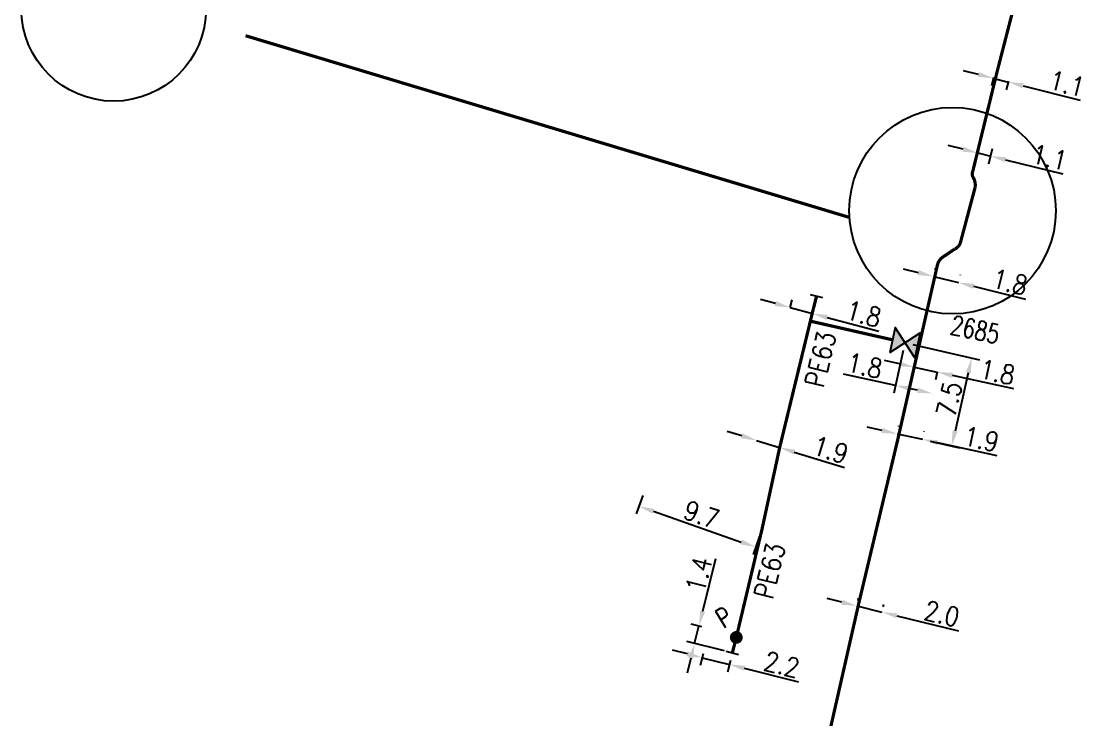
# Model space of a CAD drawing. Header units: millimetres. Extents: x 104988 to 105484, y 137061 to 138000.
# Drawn here: x 105015.8 to 105099.5, y 137628.8 to 137683.5 of the extents above; entities that cross this region are included whole.
import ezdxf
from ezdxf.enums import TextEntityAlignment as Align

# ---------------------------------------------------------------- set-up
doc = ezdxf.new("R2010")
doc.units = ezdxf.units.MM
doc.header["$PDMODE"] = 34
doc.layers.get('0').update_dxf_attribs({"linetype": 'CONTINUOUS'})
doc.layers.get('DEFPOINTS').update_dxf_attribs({"linetype": 'CONTINUOUS'})
for name, color, linetype in [('G_120', 4, 'CONTINUOUS'), ('G_300', 7, 'CONTINUOUS'), ('G_340', 7, 'CONTINUOUS')]:
    doc.layers.add(name, color=color, linetype=linetype)
doc.styles.add('G_ROMANS', font='ROMANS.SHX', dxfattribs={"width": 0.75})
doc.styles.get("Standard").update_dxf_attribs({"font": 'romans.shx', "width": 0.85})
doc.linetypes.add('G_TYPB_PE', pattern='A,5,-0.3,["o",Standard,S=1.5,R=0,X=0,Y=-0.5],-1.65', length=6.95)
doc.dimstyles.get("Standard").update_dxf_attribs({"dimtxt": 1.5, "dimasz": 1.2, "dimexe": 0.625, "dimexo": 0.625, "dimgap": 0.25, "dimtad": 1, "dimdec": 1, "dimzin": 0, "dimdsep": 46, "dimtxsty": 'Standard', "dimcen": -0.5, "dimadec": 0, "dimazin": 0, "dimtfac": 1, "dimtdec": 1, "dimtmove": 0, "dimatfit": 3, "dimfxl": 0, "dimtolj": 1, "dimtzin": 0, "dimarcsym": 0})

# ---------------------------------------------------------------- blocks, each defined once
blk = doc.blocks.new('*D69')
at = {"layer": 'DEFPOINTS', "color": 0, "linetype": 'Continuous', "transparency": 16777216}
for p in [(105081.303, 137637.486), (105083.279, 137636.999), (105083.327, 137637.196)]:
    blk.add_point(p, dxfattribs=at)
at = {"layer": 'G_120', "color": 0, "linetype": 'Continuous', "lineweight": -2, "transparency": 16777216}
for p, q in [((105080.187, 137637.971), (105079.022, 137638.258)), ((105081.453, 137638.093), (105081.501, 137638.29)), ((105081.352, 137637.683), (105083.327, 137637.196)), ((105083.429, 137637.606), (105083.477, 137637.803)), ((105084.492, 137636.908), (105089.326, 137635.716))]:
    blk.add_line(p, q, dxfattribs=at)
at = {"layer": 'G_120', "color": 0, "linetype": 'Continuous', "transparency": 16777216}
for points in [[(105080.235, 137638.165), (105080.139, 137637.776), (105081.352, 137637.683)], [(105084.54, 137637.103), (105084.445, 137636.714), (105083.327, 137637.196)]]:
    blk.add_solid(points, dxfattribs=at)
at = {"layer": 'G_120', "color": 0, "linetype": 'Continuous', "transparency": 16777216, "insert": (105088.026, 137637.067), "char_height": 1.5, "attachment_point": 5, "rotation": 346.14164}
blk.add_mtext('\\A1;2.0', dxfattribs=at)
blk = doc.blocks.new('*D134')
at = {"layer": 'DEFPOINTS', "color": 0, "linetype": 'Continuous', "transparency": 16777216}
for p in [(105087.35, 137663.475), (105089.333, 137662.986), (105089.342, 137663.023)]:
    blk.add_point(p, dxfattribs=at)
at = {"layer": 'G_120', "color": 0, "linetype": 'Continuous', "lineweight": -2, "transparency": 16777216}
for p, q in [((105086.194, 137663.799), (105085.029, 137664.086)), ((105087.5, 137664.082), (105087.509, 137664.119)), ((105087.359, 137663.512), (105089.342, 137663.023)), ((105089.483, 137663.593), (105089.492, 137663.63)), ((105090.507, 137662.736), (105094.575, 137661.733))]:
    blk.add_line(p, q, dxfattribs=at)
at = {"layer": 'G_120', "color": 0, "linetype": 'Continuous', "transparency": 16777216}
for points in [[(105086.242, 137663.993), (105086.146, 137663.605), (105087.359, 137663.512)], [(105090.555, 137662.93), (105090.459, 137662.541), (105089.342, 137663.023)]]:
    blk.add_solid(points, dxfattribs=at)
at = {"layer": 'G_120', "color": 0, "linetype": 'Continuous', "transparency": 16777216, "insert": (105093.363, 137663.061), "char_height": 1.5, "attachment_point": 5, "rotation": 346.14705}
blk.add_mtext('\\A1;1.8', dxfattribs=at)
blk = doc.blocks.new('*D135')
at = {"layer": 'DEFPOINTS', "color": 0, "linetype": 'Continuous', "transparency": 16777216}
for p in [(105085.994, 137657.001), (105087.787, 137656.611), (105087.657, 137656.011)]:
    blk.add_point(p, dxfattribs=at)
at = {"layer": 'G_120', "color": 0, "linetype": 'Continuous', "lineweight": -2, "transparency": 16777216}
for p, q in [((105084.691, 137656.656), (105083.518, 137656.911)), ((105085.861, 137656.39), (105085.73, 137655.79)), ((105085.863, 137656.401), (105087.657, 137656.011)), ((105087.654, 137656), (105087.524, 137655.4)), ((105088.829, 137655.756), (105093.631, 137654.711))]:
    blk.add_line(p, q, dxfattribs=at)
at = {"layer": 'G_120', "color": 0, "linetype": 'Continuous', "transparency": 16777216}
for points in [[(105084.733, 137656.852), (105084.648, 137656.461), (105085.863, 137656.401)], [(105088.872, 137655.951), (105088.787, 137655.56), (105087.657, 137656.011)]]:
    blk.add_solid(points, dxfattribs=at)
at = {"layer": 'G_120', "color": 0, "linetype": 'Continuous', "transparency": 16777216, "insert": (105092.383, 137656.006), "char_height": 1.5, "attachment_point": 5, "rotation": 347.7279}
blk.add_mtext('\\A1;1.8', dxfattribs=at)
blk = doc.blocks.new('*D136')
at = {"layer": 'DEFPOINTS', "color": 0, "linetype": 'Continuous', "transparency": 16777216}
for p in [(105084.511, 137651.143), (105086.499, 137650.708), (105086.506, 137650.739)]:
    blk.add_point(p, dxfattribs=at)
at = {"layer": 'G_120', "color": 0, "linetype": 'Continuous', "lineweight": -2, "transparency": 16777216}
for p, q in [((105083.346, 137651.43), (105082.173, 137651.686)), ((105084.645, 137651.753), (105084.651, 137651.784)), ((105086.633, 137651.319), (105086.639, 137651.35)), ((105084.518, 137651.174), (105086.506, 137650.739)), ((105087.678, 137650.483), (105092.335, 137649.466))]:
    blk.add_line(p, q, dxfattribs=at)
at = {"layer": 'G_120', "color": 0, "linetype": 'Continuous', "transparency": 16777216}
for points in [[(105083.388, 137651.625), (105083.303, 137651.234), (105084.518, 137651.174)], [(105087.721, 137650.679), (105087.636, 137650.288), (105086.506, 137650.739)]]:
    blk.add_solid(points, dxfattribs=at)
at = {"layer": 'G_120', "color": 0, "linetype": 'Continuous', "transparency": 16777216, "insert": (105091.117, 137650.755), "char_height": 1.5, "attachment_point": 5, "rotation": 347.67557}
blk.add_mtext('\\A1;1.9', dxfattribs=at)
blk = doc.blocks.new('*D137')
at = {"layer": 'DEFPOINTS', "color": 0, "linetype": 'Continuous', "transparency": 16777216}
for p in [(105091.855, 137672.94), (105090.552, 137671.987), (105091.558, 137671.738)]:
    blk.add_point(p, dxfattribs=at)
at = {"layer": 'G_120', "color": 0, "linetype": 'Continuous', "lineweight": -2, "transparency": 16777216}
for p, q in [((105090.702, 137672.593), (105090.998, 137673.795)), ((105089.684, 137673.476), (105088.519, 137673.763)), ((105090.849, 137673.188), (105091.855, 137672.94)), ((105091.708, 137672.345), (105092.005, 137673.547)), ((105093.02, 137672.653), (105097.5, 137671.548))]:
    blk.add_line(p, q, dxfattribs=at)
at = {"layer": 'G_120', "color": 0, "linetype": 'Continuous', "transparency": 16777216}
for points in [[(105089.732, 137673.67), (105089.636, 137673.282), (105090.849, 137673.188)], [(105093.068, 137672.847), (105092.972, 137672.459), (105091.855, 137672.94)]]:
    blk.add_solid(points, dxfattribs=at)
at = {"layer": 'G_120', "color": 0, "linetype": 'Continuous', "transparency": 16777216, "insert": (105096.465, 137672.833), "char_height": 1.5, "attachment_point": 5, "rotation": 346.14705}
blk.add_mtext('\\A1;1.1', dxfattribs=at)
blk = doc.blocks.new('*D16')
at = {"layer": 'DEFPOINTS', "color": 0, "linetype": 'Continuous', "transparency": 16777216}
for p in [(105092.231, 137679.708), (105093.401, 137679.412), (105093.231, 137678.745)]:
    blk.add_point(p, dxfattribs=at)
at = {"layer": 'G_120', "color": 0, "linetype": 'Continuous', "lineweight": -2, "transparency": 16777216}
for p, q in [((105090.898, 137679.336), (105089.735, 137679.631)), ((105092.077, 137679.103), (105091.908, 137678.435)), ((105092.061, 137679.041), (105093.231, 137678.745)), ((105093.247, 137678.806), (105093.078, 137678.139)), ((105094.395, 137678.45), (105098.867, 137677.316))]:
    blk.add_line(p, q, dxfattribs=at)
at = {"layer": 'G_120', "color": 0, "linetype": 'Continuous', "transparency": 16777216}
for points in [[(105090.947, 137679.53), (105090.849, 137679.142), (105092.061, 137679.041)], [(105094.444, 137678.644), (105094.345, 137678.256), (105093.231, 137678.745)]]:
    blk.add_solid(points, dxfattribs=at)
at = {"layer": 'G_120', "color": 0, "linetype": 'Continuous', "transparency": 16777216, "insert": (105097.841, 137678.608), "char_height": 1.5, "attachment_point": 5, "rotation": 345.77272}
blk.add_mtext('\\A1;1.1', dxfattribs=at)
blk = doc.blocks.new('*D235')
at = {"layer": 'DEFPOINTS', "color": 0, "linetype": 'Continuous', "transparency": 16777216}
for p in [(105075.974, 137660.465), (105076.135, 137661.069), (105077.714, 137660.002)]:
    blk.add_point(p, dxfattribs=at)
at = {"layer": 'G_120', "color": 0, "linetype": 'Continuous', "lineweight": -2, "transparency": 16777216}
for p, q in [((105074.976, 137661.378), (105073.816, 137661.687)), ((105076.135, 137661.069), (105076.296, 137661.673)), ((105076.135, 137661.069), (105077.875, 137660.606)), ((105077.875, 137660.606), (105078.035, 137661.209)), ((105079.034, 137660.297), (105083.082, 137659.218))]:
    blk.add_line(p, q, dxfattribs=at)
at = {"layer": 'G_120', "color": 0, "linetype": 'Continuous', "transparency": 16777216}
for points in [[(105075.027, 137661.571), (105074.924, 137661.185), (105076.135, 137661.069)], [(105079.086, 137660.49), (105078.983, 137660.103), (105077.875, 137660.606)]]:
    blk.add_solid(points, dxfattribs=at)
at = {"layer": 'G_120', "color": 0, "linetype": 'Continuous', "transparency": 16777216, "insert": (105081.895, 137660.569), "char_height": 1.5, "attachment_point": 5, "rotation": 345.07924}
blk.add_mtext('\\A1;1.8', dxfattribs=at)
blk = doc.blocks.new('*D236')
at = {"layer": 'DEFPOINTS', "color": 0, "linetype": 'Continuous', "transparency": 16777216}
for p in [(105073.49, 137650.651), (105073.49, 137650.651), (105075.306, 137650.092)]:
    blk.add_point(p, dxfattribs=at)
at = {"layer": 'G_120', "color": 0, "linetype": 'Continuous', "lineweight": -2, "transparency": 16777216}
for p, q in [((105072.343, 137651.004), (105071.196, 137651.356)), ((105073.49, 137650.651), (105075.306, 137650.092)), ((105076.453, 137649.739), (105080.4, 137648.526))]:
    blk.add_line(p, q, dxfattribs=at)
at = {"layer": 'G_120', "color": 0, "linetype": 'Continuous', "transparency": 16777216}
for points in [[(105072.402, 137651.195), (105072.285, 137650.812), (105073.49, 137650.651)], [(105076.512, 137649.931), (105076.395, 137649.548), (105075.306, 137650.092)]]:
    blk.add_solid(points, dxfattribs=at)
at = {"layer": 'G_120', "color": 0, "linetype": 'Continuous', "transparency": 16777216, "insert": (105079.294, 137649.912), "char_height": 1.5, "attachment_point": 5, "rotation": 342.90283}
blk.add_mtext('\\A1;1.9', dxfattribs=at)
blk = doc.blocks.new('G_340_07')
at = {"color": 0, "linetype": 'Continuous', "const_width": 0.25, "flags": 128}
blk.add_lwpolyline([(0, 0), (1.25, 0)], dxfattribs=at)
at = {"color": 0, "linetype": 'Continuous', "flags": 128}
blk.add_lwpolyline([(1.25, -0.5), (1.25, 0.5)], dxfattribs=at)
at = {"color": 0, "linetype": 'Continuous', "width": 0.75, "flags": 3}
for tag, p in [('DEF_LEG', (0, -5)), ('DEF_COUP', (0, -7.5)), ('DEF_TYPE', (0, -10))]:
    blk.add_attdef(tag, text='', height=1.2, dxfattribs=at).set_placement(p, align=Align.MIDDLE)
blk = doc.blocks.new('G_300_12')
at = {"color": 0, "linetype": 'Continuous', "const_width": 0.497, "flags": 128}
blk.add_lwpolyline([(-0.252, 0, 1), (0.252, 0, 1)], format="xyb", close=True, dxfattribs=at)
at = {"color": 0, "linetype": 'Continuous', "style": 'G_ROMANS', "width": 0.75}
blk.add_text('P', height=1.5, dxfattribs=at).set_placement((0, 1.85), align=Align.MIDDLE)
at = {"color": 0, "linetype": 'Continuous', "width": 0.75, "flags": 3}
for tag, p in [('DEF_LEG', (0, -5)), ('DEF_COUP', (0, -7.5)), ('DEF_TYPE', (0, -10))]:
    blk.add_attdef(tag, text='', height=1.2, dxfattribs=at).set_placement(p, align=Align.MIDDLE)
blk = doc.blocks.new('*D237')
at = {"layer": 'DEFPOINTS', "color": 0, "linetype": 'Continuous', "transparency": 16777216}
for p in [(105064.773, 137646.928), (105073.931, 137643.732), (105073.429, 137642.295)]:
    blk.add_point(p, dxfattribs=at)
at = {"layer": 'G_120', "color": 0, "linetype": 'Continuous', "lineweight": -2, "transparency": 16777216}
for p, q in [((105064.567, 137646.338), (105064.065, 137644.9)), ((105065.404, 137645.095), (105072.296, 137642.69)), ((105073.725, 137643.142), (105073.224, 137641.704))]:
    blk.add_line(p, q, dxfattribs=at)
at = {"layer": 'G_120', "color": 0, "linetype": 'Continuous', "transparency": 16777216}
for points in [[(105065.47, 137645.284), (105065.338, 137644.906), (105064.271, 137645.49)], [(105072.362, 137642.879), (105072.231, 137642.501), (105073.429, 137642.295)]]:
    blk.add_solid(points, dxfattribs=at)
at = {"layer": 'G_120', "color": 0, "linetype": 'Continuous', "transparency": 16777216, "insert": (105069.18, 137644.837), "char_height": 1.5, "attachment_point": 5, "rotation": 340.76381}
blk.add_mtext('\\A1;9.7', dxfattribs=at)
blk = doc.blocks.new('*D238')
at = {"layer": 'DEFPOINTS', "color": 0, "linetype": 'Continuous', "transparency": 16777216}
for p in [(105069.804, 137635.891), (105068.637, 137634.741), (105071.597, 137633.998)]:
    blk.add_point(p, dxfattribs=at)
at = {"layer": 'G_340', "color": 0, "linetype": 'Continuous', "lineweight": -2, "transparency": 16777216}
for p, q in [((105069.27, 137637.262), (105070.305, 137641.385)), ((105069.197, 137636.043), (105068.372, 137636.251)), ((105068.637, 137634.741), (105068.978, 137636.098)), ((105070.991, 137634.15), (105068.031, 137634.893)), ((105068.345, 137633.577), (105068.053, 137632.413))]:
    blk.add_line(p, q, dxfattribs=at)
at = {"layer": 'G_340', "color": 0, "linetype": 'Continuous', "transparency": 16777216}
for points in [[(105069.076, 137637.311), (105069.464, 137637.214), (105068.978, 137636.098)], [(105068.151, 137633.625), (105068.539, 137633.528), (105068.637, 137634.741)]]:
    blk.add_solid(points, dxfattribs=at)
at = {"layer": 'G_340', "color": 0, "linetype": 'Continuous', "transparency": 16777216, "insert": (105068.963, 137640.149), "char_height": 1.5, "attachment_point": 5, "rotation": 75.91172}
blk.add_mtext('\\A1;1.4', dxfattribs=at)
blk = doc.blocks.new('*D239')
at = {"layer": 'DEFPOINTS', "color": 0, "linetype": 'Continuous', "transparency": 16777216}
for p in [(105069.463, 137634.533), (105071.597, 137633.998), (105071.368, 137633.088)]:
    blk.add_point(p, dxfattribs=at)
at = {"layer": 'G_340', "color": 0, "linetype": 'Continuous', "lineweight": -2, "transparency": 16777216}
for p, q in [((105068.071, 137633.915), (105066.907, 137634.207)), ((105069.311, 137633.927), (105069.082, 137633.017)), ((105069.235, 137633.623), (105071.368, 137633.088)), ((105071.445, 137633.392), (105071.216, 137632.482)), ((105072.532, 137632.796), (105076.772, 137631.732))]:
    blk.add_line(p, q, dxfattribs=at)
at = {"layer": 'G_340', "color": 0, "linetype": 'Continuous', "transparency": 16777216}
for points in [[(105068.119, 137634.109), (105068.022, 137633.721), (105069.235, 137633.623)], [(105072.581, 137632.99), (105072.484, 137632.602), (105071.368, 137633.088)]]:
    blk.add_solid(points, dxfattribs=at)
at = {"layer": 'G_340', "color": 0, "linetype": 'Continuous', "transparency": 16777216, "insert": (105075.478, 137633.088), "char_height": 1.5, "attachment_point": 5, "rotation": 345.91172}
blk.add_mtext('\\A1;2.2', dxfattribs=at)
blk = doc.blocks.new('*D330')
at = {"layer": 'DEFPOINTS', "color": 0, "linetype": 'Continuous', "transparency": 16777216}
for p in [(105085.13, 137658.316), (105087.29, 137654.327), (105087.29, 137654.327)]:
    blk.add_point(p, dxfattribs=at)
at = {"layer": 'G_300', "color": 0, "linetype": 'Continuous', "lineweight": -2, "transparency": 16777216}
for p, q in [((105084.997, 137657.705), (105084.264, 137654.349)), ((105084.397, 137654.959), (105080.304, 137655.854)), ((105086.118, 137654.584), (105085.57, 137654.703))]:
    blk.add_line(p, q, dxfattribs=at)
at = {"layer": 'G_300', "color": 0, "linetype": 'Continuous', "transparency": 16777216}
for points in [[(105085.612, 137654.899), (105085.527, 137654.508), (105084.397, 137654.959)], [(105086.16, 137654.779), (105086.075, 137654.388), (105087.29, 137654.327)]]:
    blk.add_solid(points, dxfattribs=at)
at = {"layer": 'G_300', "color": 0, "linetype": 'Continuous', "transparency": 16777216, "insert": (105081.978, 137656.512), "char_height": 1.5, "attachment_point": 5, "rotation": 347.67557}
blk.add_mtext('\\A1;1.8', dxfattribs=at)
blk = doc.blocks.new('*D331')
at = {"layer": 'DEFPOINTS', "color": 0, "linetype": 'Continuous', "transparency": 16777216}
for p in [(105085.13, 137658.316), (105086.504, 137650.733), (105088.789, 137650.21)]:
    blk.add_point(p, dxfattribs=at)
at = {"layer": 'G_300', "color": 0, "linetype": 'Continuous', "lineweight": -2, "transparency": 16777216}
for p, q in [((105085.74, 137658.176), (105090.977, 137656.979)), ((105090.101, 137655.949), (105089.057, 137651.38)), ((105087.114, 137650.593), (105089.399, 137650.071))]:
    blk.add_line(p, q, dxfattribs=at)
at = {"layer": 'G_300', "color": 0, "linetype": 'Continuous', "transparency": 16777216}
for points in [[(105089.906, 137655.993), (105090.296, 137655.904), (105090.368, 137657.119)], [(105088.862, 137651.425), (105089.252, 137651.336), (105088.789, 137650.21)]]:
    blk.add_solid(points, dxfattribs=at)
at = {"layer": 'G_300', "color": 0, "linetype": 'Continuous', "transparency": 16777216, "insert": (105088.605, 137653.891), "char_height": 1.5, "attachment_point": 5, "rotation": 77.12542}
blk.add_mtext('\\A1;7.5', dxfattribs=at)
blk = doc.blocks.new('G_300_04')
at = {"linetype": 'Continuous'}
h = blk.add_hatch(color=0, dxfattribs=at)
h.paths.add_polyline_path([(-1, 1), (-1, -1), (0, 0)])
h.paths.add_polyline_path([(1, 1), (0, 0), (1, -1)])
at = {"color": 0, "linetype": 'Continuous', "flags": 128}
blk.add_lwpolyline([(-1, -1), (1, 1), (1, -1), (-1, 1)], close=True, dxfattribs=at)
at = {"color": 0, "linetype": 'Continuous', "style": 'G_ROMANS', "width": 0.75}
blk.add_attdef('NUM', text='', height=1.5, dxfattribs=at).set_placement((0, 2.1), align=Align.MIDDLE_CENTER)
at = {"color": 0, "linetype": 'Continuous', "style": 'G_ROMANS', "width": 0.75, "flags": 3}
for tag, p in [('DEF_LEG', (0, -5)), ('DEF_COUP', (0, -7.5)), ('DEF_TYPE', (0, -10))]:
    blk.add_attdef(tag, text='', height=1.2, dxfattribs=at).set_placement(p, align=Align.MIDDLE)

msp = doc.modelspace()

# ---------------------------------------------------------------- linework, layer by layer
at = {"layer": 'G_120', "linetype": 'G_TYPB_PE', "const_width": 0.25, "flags": 128}
msp.add_lwpolyline([(105029.897, 137416.758), (105033.084, 137430.55), (105033.558, 137432.584), (105036.522, 137444.734), (105036.893, 137446.438), (105040.203, 137458.612), (105041.839, 137463.876), (105042.018, 137466.943), (105042.897, 137469.777), (105046.428, 137484.752), (105052.337, 137509.588), (105056.679, 137529.195), (105059.39, 137537.829), (105062.406, 137550.457), (105063.369, 137554.945), (105063.369, 137554.945), (105065.51, 137563.968), (105066.708, 137569.291), (105068.669, 137577.484), (105069.464, 137580.49, 0.494799), (105069.034, 137581.219), (105068.63, 137581.321, -0.440155), (105068.186, 137581.934), (105068.866, 137584.347), (105071.825, 137596.346), (105072.338, 137598.501), (105075.446, 137611.487), (105078.173, 137623.179), (105081.519, 137637.924), (105084.547, 137650.637), (105087.673, 137664.387, -0.215872), (105088.178, 137665.074), (105089.035, 137665.654, 0.213759), (105089.476, 137666.142), (105090.609, 137670.393), (105090.628, 137670.464, 0.191409), (105090.451, 137671.32, -0.207513), (105090.451, 137671.747), (105090.451, 137671.747), (105092.371, 137679.612), (105095.889, 137693.252), (105098.007, 137702.22)], format="xyb", dxfattribs=at)
at = {"layer": 'G_120', "linetype": 'Continuous', "const_width": 0.25, "flags": 128}
msp.add_lwpolyline([(105080.774, 137668.132), (105042.892, 137679.527), (105033.422, 137682.376), (105042.892, 137679.527)], dxfattribs=at)
at = {"layer": 'G_120', "linetype": 'G_TYPB_PE', "const_width": 0.25, "flags": 128}
for points in [[(105077.889, 137660.738), (105077.714, 137660.002), (105075.306, 137650.092), (105073.931, 137643.732), (105071.905, 137635.209)], [(105077.714, 137660.002), (105084.155, 137658.537)], [(105086.109, 137658.093), (105086.235, 137658.065)]]:
    msp.add_lwpolyline(points, dxfattribs=at)
at = {"layer": 'G_120', "linetype": 'Continuous'}
for centre, radius in [((105023.081, 137684.488), 7.242), ((105088.863, 137668.659), 8.095)]:
    msp.add_circle(centre, radius, dxfattribs=at)

# ---------------------------------------------------------------- block references
at = {"layer": 'G_300'}
ref = msp.add_blockref('G_300_04', (105085.13, 137658.316), dxfattribs=dict(at, rotation=347.6755656088673))
ref.add_attrib('NUM', '2685', dxfattribs={"layer": '0', "color": 0, "linetype": 'Continuous', "height": 1.5, "rotation": 347.67557, "style": 'G_ROMANS', "width": 0.75}).set_placement((105090.644, 137659.34), align=Align.MIDDLE_CENTER)
at = {"layer": 'G_300', "rotation": 31.31023573147527}
msp.add_blockref('G_300_12', (105071.905, 137635.209), dxfattribs=at)
at = {"layer": 'G_340'}
for p, rotation in [((105077.889, 137660.738), 75.70935741454171), ((105071.905, 137635.209), 255.7093574145417)]:
    msp.add_blockref('G_340_07', p, dxfattribs=dict(at, rotation=rotation))

# ---------------------------------------------------------------- texts
at = {"layer": 'G_120', "linetype": 'Continuous', "width": 0.85}
for p in [(105079.16, 137654.606), (105075.174, 137638.027)]:
    msp.add_text('PE63', height=1.5, rotation=76.34018, dxfattribs=at).set_placement(p, align=Align.BOTTOM_LEFT)

# ---------------------------------------------------------------- dimensions: what is measured, and where the dimension line sits
at = {"layer": 'G_120', "linetype": 'Continuous'}
for base, p1, p2, angle, text, picture, middle in [((105093.231, 137678.745), (105092.231, 137679.708), (105093.401, 137679.412), 345.77272, '1.1', '*D16', (105097.595, 137677.638)), ((105091.855, 137672.94), (105090.552, 137671.987), (105091.558, 137671.738), 346.14705, '1.1', '*D137', (105096.226, 137671.863)), ((105089.342, 137663.023), (105087.35, 137663.475), (105089.333, 137662.986), 346.14705, '1.8', '*D134', (105093.123, 137662.09)), ((105087.657, 137656.011), (105085.994, 137657.001), (105087.787, 137656.611), 347.7279, '1.8', '*D135', (105092.17, 137655.029)), ((105086.506, 137650.739), (105084.511, 137651.143), (105086.499, 137650.708), 347.67557, '1.9', '*D136', (105090.904, 137649.778)), ((105083.327, 137637.196), (105081.303, 137637.486), (105083.279, 137636.999), 346.14164, '2.0', '*D69', (105087.787, 137636.096))]:
    dim = msp.add_linear_dim(base=base, p1=p1, p2=p2, angle=angle, text=text, dimstyle='Standard', dxfattribs=at)
    dim.commit()
    dim.dimension.update_dxf_attribs({"geometry": picture, "text_midpoint": middle, "dimtype": 161})
for base, p1, p2, angle, picture, middle in [((105076.135, 137661.069), (105077.714, 137660.002), (105075.974, 137660.465), 345.07924, '*D235', (105081.638, 137659.603)), ((105073.49, 137650.651), (105075.306, 137650.092), (105073.49, 137650.651), 342.90283, '*D236', (105079, 137648.956)), ((105073.429, 137642.295), (105064.773, 137646.928), (105073.931, 137643.732), 340.76381, '*D237', (105068.85, 137643.892))]:
    dim = msp.add_linear_dim(base=base, p1=p1, p2=p2, angle=angle, dimstyle='Standard', dxfattribs=at)
    dim.commit()
    dim.dimension.update_dxf_attribs({"geometry": picture, "text_midpoint": middle, "dimtype": 160})
at = {"layer": 'G_300', "linetype": 'Continuous'}
for base, p2, angle, text, picture, middle in [((105087.29, 137654.327), (105087.29, 137654.327), 167.67557, '1.8', '*D330', (105081.765, 137655.535)), ((105088.789, 137650.21), (105086.504, 137650.733), 77.12542, '7.5', '*D331', (105089.58, 137653.668))]:
    dim = msp.add_linear_dim(base=base, p1=(105085.13, 137658.316), p2=p2, angle=angle, text=text, dimstyle='Standard', dxfattribs=at)
    dim.commit()
    dim.dimension.update_dxf_attribs({"geometry": picture, "text_midpoint": middle, "dimtype": 160})
at = {"layer": 'G_340', "linetype": 'Continuous'}
for base, p1, angle, picture, middle in [((105068.637, 137634.741), (105069.804, 137635.891), 255.91172, '*D238', (105069.933, 137639.905)), ((105071.368, 137633.088), (105069.463, 137634.533), 345.91172, '*D239', (105075.234, 137632.118))]:
    dim = msp.add_linear_dim(base=base, p1=p1, p2=(105071.597, 137633.998), angle=angle, dimstyle='Standard', dxfattribs=at)
    dim.commit()
    dim.dimension.update_dxf_attribs({"geometry": picture, "text_midpoint": middle, "dimtype": 160})

doc.saveas('drawing.dxf')
